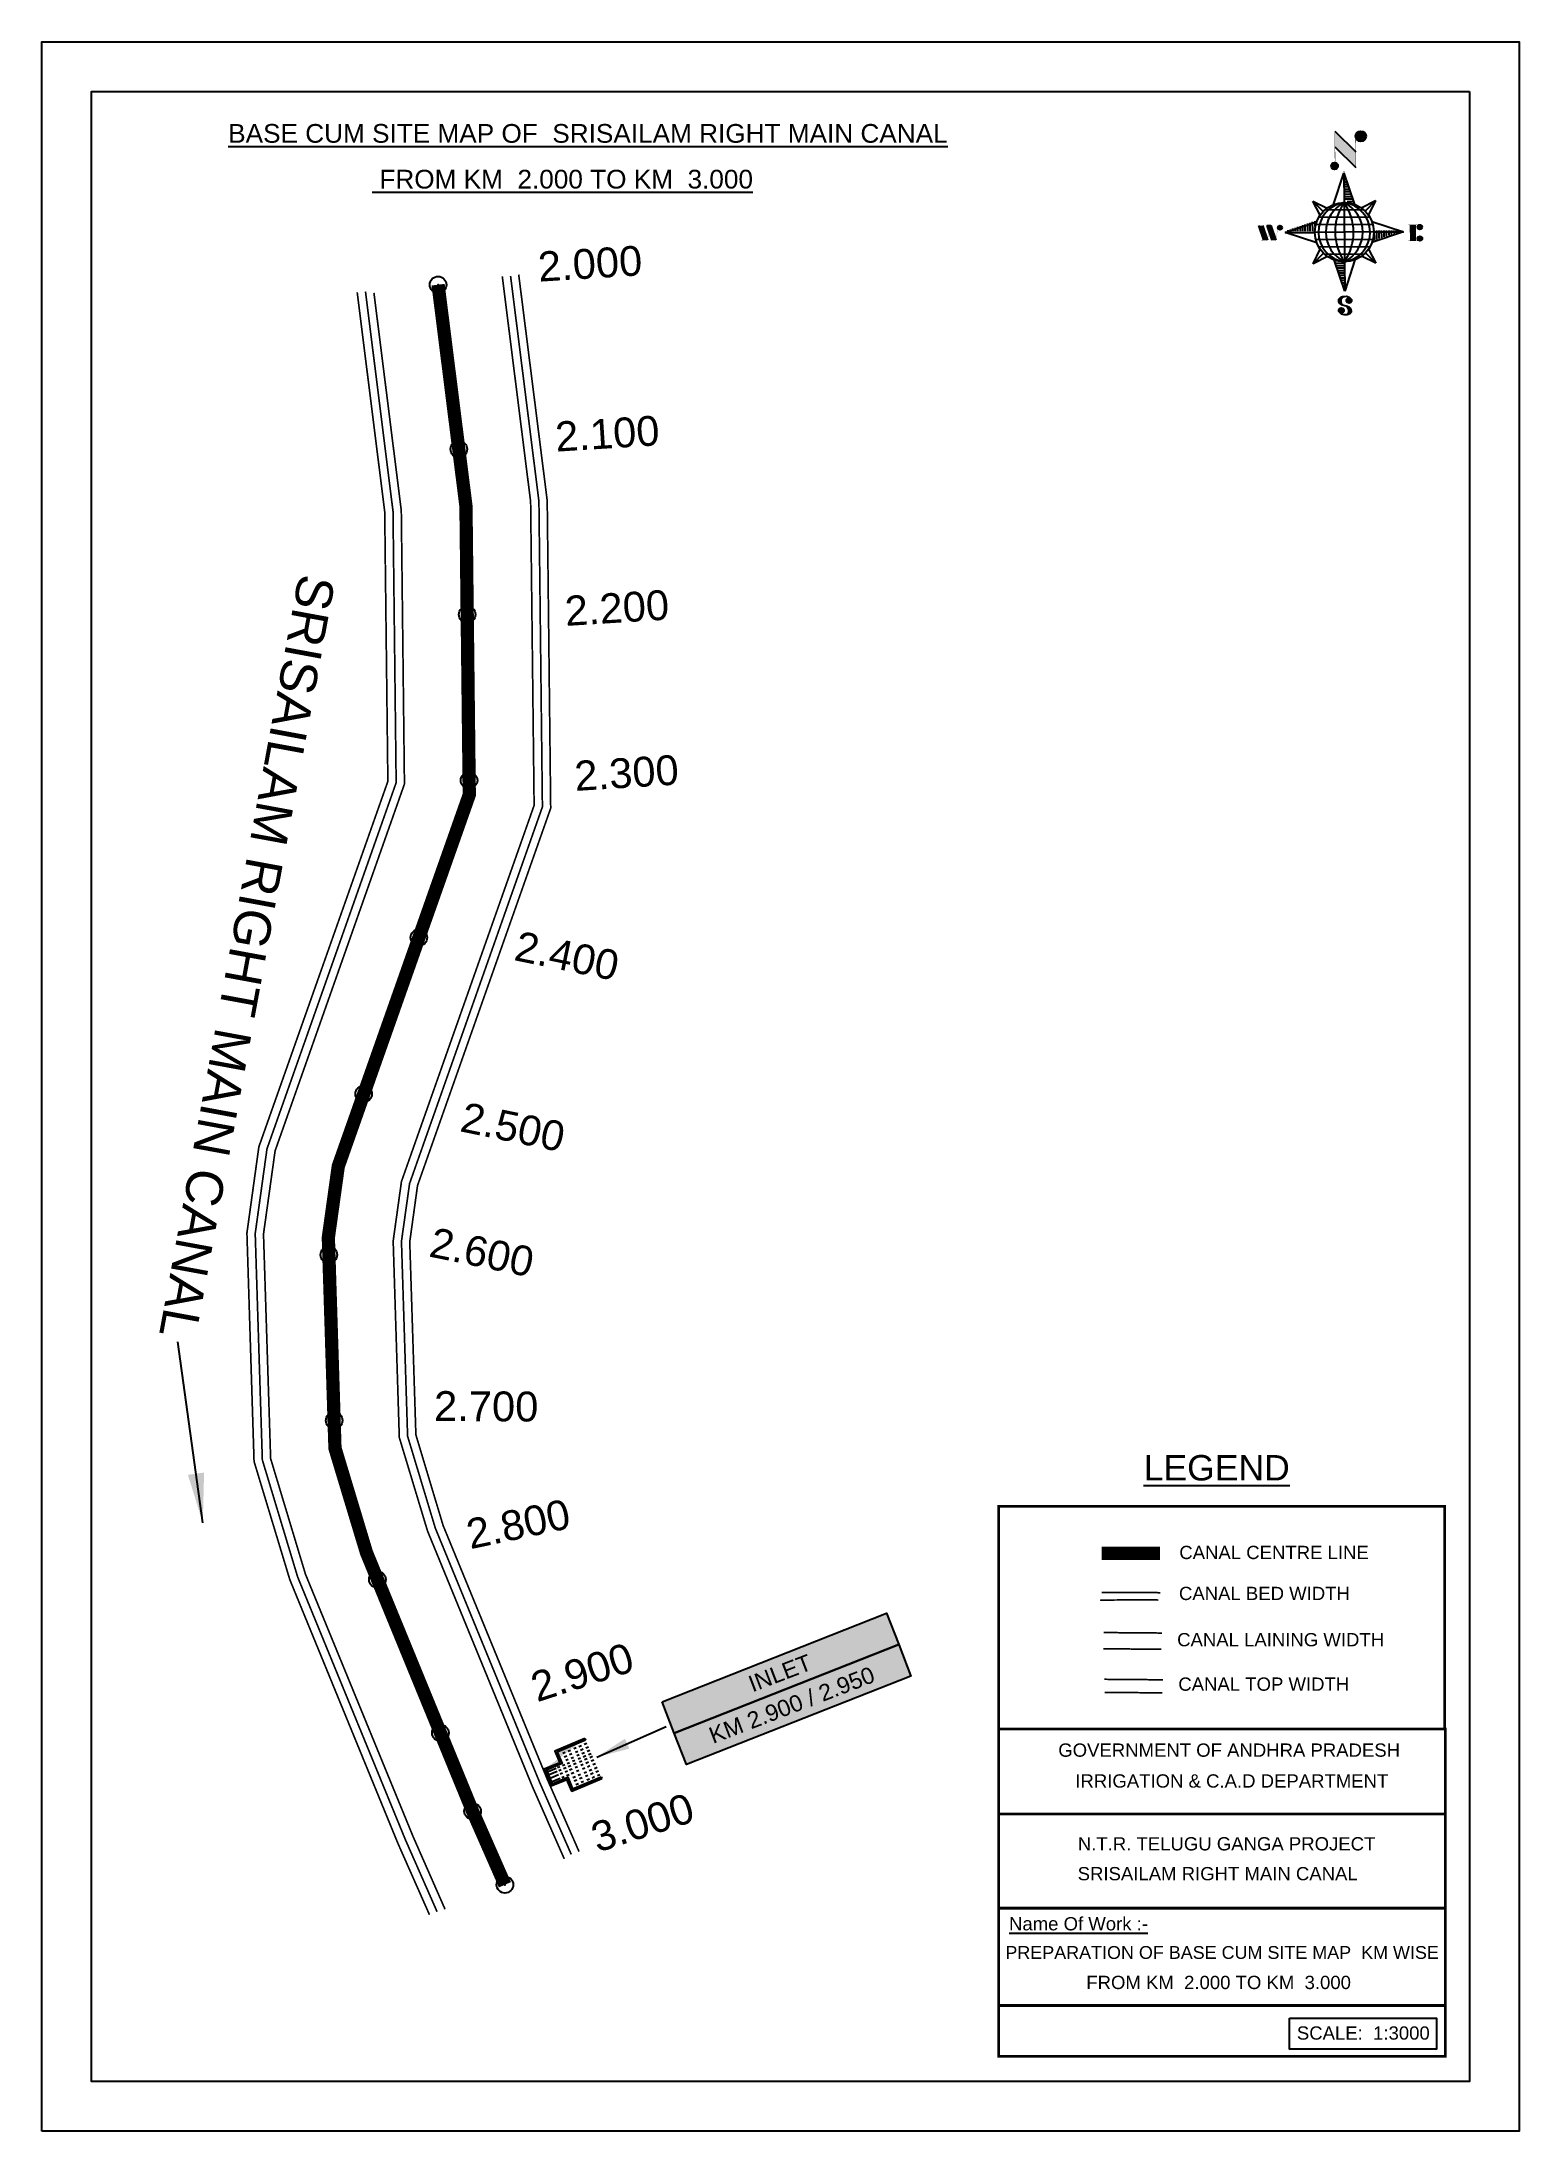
# Model space of a CAD drawing. Header units: inches. Extents: x 263980 to 264871, y 1757037 to 1758297.
import ezdxf

# ---------------------------------------------------------------- set-up
doc = ezdxf.new("R2010")
doc.units = ezdxf.units.IN
doc.header["$MEASUREMENT"] = 0
doc.header["$PDMODE"] = 32
doc.header["$PDSIZE"] = 10
for name, color, linetype in [('AQUADUCT', 1, 'Continuous'), ('bed with', 5, 'Continuous'), ('bord', 1, 'Continuous'), ('CHAINAGE', 7, 'Continuous'), ('FRAME 025', 7, 'Continuous'), ('lining', 4, 'Continuous'), ('Stu coo', 3, 'Continuous'), ('TEXT', 7, 'Continuous'), ('top of bund', 1, 'Continuous'), ('V', 6, 'Continuous'), ('ZSTU', 7, 'Continuous')]:
    doc.layers.add(name, color=color, linetype=linetype)
doc.styles.get("Standard").update_dxf_attribs({"font": 'arial.ttf'})
doc.dimstyles.get("Standard").update_dxf_attribs({"dimtxt": 0.18, "dimasz": 0.18, "dimexe": 0.18, "dimexo": 0.0625, "dimgap": 0.09, "dimtad": 0, "dimtih": 1, "dimtoh": 1, "dimdec": 4, "dimzin": 0, "dimdsep": 46, "dimtxsty": 'Standard', "dimcen": 0.09, "dimadec": 0, "dimazin": 0, "dimtfac": 1, "dimtdec": 4, "dimtofl": 0, "dimtmove": 0, "dimatfit": 3, "dimfxl": 0, "dimtolj": 1, "dimtzin": 0, "dimarcsym": 0})
pattern_1 = [(267.297113149, (-8720374.938, 50637915.138), (10.5367255337, -0.497431438), [])]
pattern_2 = [(357.297113149, (-8720374.938, 50637915.138), (0.497431438, 10.5367255337), [])]

# ---------------------------------------------------------------- blocks, each defined once
blk = doc.blocks.new('RGRGFG')
at = {"layer": 'V'}
h = blk.add_hatch(color=4, dxfattribs=at)
h.paths.add_polyline_path([(245045.3, 1724876.5), (245045.3, 1724857.9), (245052.9, 1724857.9), (245052.9, 1724847.7), (245061.8, 1724847.7), (245061.8, 1724857.9), (245069.4, 1724857.9), (245069.4, 1724876.5), (245070.4, 1724876.5), (245070.4, 1724856.9), (245062.8, 1724856.9), (245062.8, 1724846.7), (245051.9, 1724846.7), (245051.9, 1724856.9), (245044.3, 1724856.9), (245044.3, 1724876.5)])
h.paths.add_polyline_path([(245070.4, 1724876.5), (245070.4, 1724856.9)], flags=17)
h.paths.add_polyline_path([(245062.8, 1724856.9), (245062.8, 1724846.7)], flags=17)
h.paths.add_polyline_path([(245062.8, 1724856.9), (245070.4, 1724856.9)], flags=17)
edge = h.paths.add_edge_path(flags=17)
edge.add_line((245051.9, 1724846.7), (245062.8, 1724846.7))
edge.add_line((245051.9, 1724846.7), (245062.8, 1724846.7))
edge = h.paths.add_edge_path(flags=17)
edge.add_line((245044.3, 1724876.5), (245044.3, 1724856.9))
edge.add_line((245044.3, 1724856.9), (245051.9, 1724856.9))
edge.add_line((245051.9, 1724856.9), (245051.9, 1724846.7))
at = {"layer": 'V', "color": 4}
for points in [[(245044.3, 1724876.5), (245044.3, 1724856.9), (245051.9, 1724856.9), (245051.9, 1724846.7)], [(245044.3, 1724876.5), (245044.3, 1724856.9), (245051.9, 1724856.9), (245051.9, 1724846.7), (245062.8, 1724846.7), (245062.8, 1724856.9), (245070.4, 1724856.9), (245070.4, 1724876.5)], [(245044.3, 1724876.5), (245045.3, 1724876.5)], [(245045.3, 1724876.5), (245045.3, 1724857.9), (245052.9, 1724857.9), (245052.9, 1724847.7), (245061.8, 1724847.7), (245061.8, 1724857.9), (245069.4, 1724857.9), (245069.4, 1724876.5)], [(245047.3, 1724874.8), (245047.3, 1724876.5)], [(245047.3, 1724871.3), (245047.3, 1724873)], [(245047.3, 1724868), (245047.3, 1724869.6)], [(245047.3, 1724864.2), (245047.3, 1724865.8)], [(245049.6, 1724874.8), (245049.6, 1724876.5)], [(245049.6, 1724871.3), (245049.6, 1724873)], [(245049.6, 1724868), (245049.6, 1724869.6)], [(245049.6, 1724864.2), (245049.6, 1724865.8)], [(245051.9, 1724846.7), (245062.8, 1724846.7), (245062.8, 1724856.9), (245070.4, 1724856.9), (245070.4, 1724876.5)], [(245051.9, 1724874.8), (245051.9, 1724876.5)], [(245051.9, 1724871.3), (245051.9, 1724873)], [(245051.9, 1724868), (245051.9, 1724869.6)], [(245051.9, 1724864.2), (245051.9, 1724865.8)], [(245054, 1724874.8), (245054, 1724876.5)], [(245054, 1724871.3), (245054, 1724873)], [(245054, 1724868), (245054, 1724869.6)], [(245054, 1724864.2), (245054, 1724865.8)], [(245055.9, 1724874.8), (245055.9, 1724876.5)], [(245055.9, 1724871.3), (245055.9, 1724873)], [(245055.9, 1724868), (245055.9, 1724869.6)], [(245055.9, 1724864.2), (245055.9, 1724865.8)], [(245058.1, 1724874.8), (245058.1, 1724876.5)], [(245058.1, 1724871.3), (245058.1, 1724873)], [(245058.1, 1724868), (245058.1, 1724869.6)], [(245058.1, 1724864.2), (245058.1, 1724865.8)], [(245060.5, 1724874.8), (245060.5, 1724876.5)], [(245060.5, 1724871.3), (245060.5, 1724873)], [(245060.5, 1724868), (245060.5, 1724869.6)], [(245060.5, 1724864.2), (245060.5, 1724865.8)], [(245070.4, 1724876.5), (245070.4, 1724856.9), (245062.8, 1724856.9), (245062.8, 1724846.7)], [(245070.4, 1724876.5), (245070.4, 1724856.9), (245062.8, 1724856.9), (245062.8, 1724846.7)], [(245063.1, 1724874.8), (245063.1, 1724876.5)], [(245063.1, 1724871.3), (245063.1, 1724873)], [(245063.1, 1724868), (245063.1, 1724869.6)], [(245063.1, 1724864.2), (245063.1, 1724865.8)], [(245065.3, 1724874.8), (245065.3, 1724876.5)], [(245065.3, 1724871.3), (245065.3, 1724873)], [(245065.3, 1724868), (245065.3, 1724869.6)], [(245065.3, 1724864.2), (245065.3, 1724865.8)], [(245067.7, 1724874.8), (245067.7, 1724876.5)], [(245067.7, 1724871.3), (245067.7, 1724873)], [(245067.7, 1724868), (245067.7, 1724869.6)], [(245067.7, 1724864.2), (245067.7, 1724865.8)], [(245069.4, 1724876.5), (245070.4, 1724876.5)], [(245047.3, 1724860.7), (245047.3, 1724862.4)], [(245049.6, 1724860.7), (245049.6, 1724862.4)], [(245051.9, 1724860.7), (245051.9, 1724862.4)], [(245054, 1724860.7), (245054, 1724862.4)], [(245054, 1724857.7), (245054, 1724859.3)], [(245054, 1724854.5), (245054, 1724856.1)], [(245054, 1724848.3), (245054, 1724853.5)], [(245055.9, 1724860.7), (245055.9, 1724862.4)], [(245055.9, 1724857.7), (245055.9, 1724859.3)], [(245055.9, 1724854.5), (245055.9, 1724856.1)], [(245055.9, 1724848.3), (245055.9, 1724853.5)], [(245058.1, 1724860.7), (245058.1, 1724862.4)], [(245058.1, 1724857.7), (245058.1, 1724859.3)], [(245058.1, 1724854.5), (245058.1, 1724856.1)], [(245058.1, 1724848.3), (245058.1, 1724853.5)], [(245060.5, 1724860.7), (245060.5, 1724862.4)], [(245060.5, 1724857.7), (245060.5, 1724859.3)], [(245060.5, 1724854.5), (245060.5, 1724856.1)], [(245060.5, 1724848.3), (245060.5, 1724853.5)], [(245063.1, 1724860.7), (245063.1, 1724862.4)], [(245065.3, 1724860.7), (245065.3, 1724862.4)], [(245067.7, 1724860.7), (245067.7, 1724862.4)]]:
    blk.add_lwpolyline(points, dxfattribs=at)
blk = doc.blocks.new('*X5')
at = {"color": 0, "linetype": 'Continuous'}
for p, q in [((6321.6, 240.5), (6322.3, 241.2)), ((6321.6, 240.3), (6322.3, 241)), ((6321.6, 240.1), (6322.3, 240.8)), ((6321.6, 239.9), (6322.4, 240.7)), ((6321.6, 239.8), (6322.4, 240.6)), ((6321.6, 239.6), (6322.5, 240.5)), ((6321.6, 239.4), (6322.5, 240.3)), ((6321.6, 239.2), (6322.6, 240.2)), ((6321.7, 239.1), (6322.6, 240.1)), ((6321.8, 240.8), (6322.4, 241.4)), ((6321.8, 239), (6322.7, 240)), ((6321.8, 239), (6322.8, 239.9)), ((6321.9, 238.9), (6322.9, 239.8)), ((6322, 238.8), (6323, 239.7)), ((6322.1, 241.3), (6322.4, 241.6)), ((6322.1, 238.7), (6323.1, 239.6)), ((6322.2, 238.6), (6323.1, 239.6)), ((6322.3, 238.5), (6323.2, 239.5)), ((6322.4, 238.5), (6323.3, 239.4)), ((6322.5, 238.4), (6323.4, 239.3)), ((6322.7, 238.4), (6323.6, 239.3)), ((6322.8, 238.3), (6323.7, 239.2)), ((6322.9, 238.3), (6323.8, 239.1)), ((6323.1, 238.2), (6323.9, 239.1)), ((6323.2, 238.2), (6324, 239)), ((6323.3, 238.2), (6324.2, 239)), ((6323.5, 238.1), (6324.3, 238.9)), ((6323.7, 238.1), (6324.4, 238.9)), ((6323.8, 238.1), (6324.6, 238.8)), ((6324.1, 238.2), (6324.7, 238.8)), ((6324.3, 238.3), (6324.9, 238.8)), ((6324.6, 238.3), (6325.1, 238.8)), ((6324.8, 238.4), (6325.2, 238.8)), ((6325.1, 238.5), (6325.4, 238.8)), ((6325.4, 238.6), (6325.6, 238.8))]:
    blk.add_line(p, q, dxfattribs=at)
blk = doc.blocks.new('*X4')
at = {"color": 0, "linetype": 'Continuous'}
for p, q in [((6324.4, 240.3), (6324.5, 240.4)), ((6324.6, 240.3), (6324.8, 240.5)), ((6324.7, 240.2), (6325, 240.5)), ((6324.8, 240.2), (6325.2, 240.6)), ((6325, 240.1), (6325.5, 240.6)), ((6325.1, 240.1), (6325.6, 240.6)), ((6325.2, 240), (6325.8, 240.6)), ((6325.3, 240), (6326, 240.6)), ((6325.4, 239.9), (6326.1, 240.6)), ((6325.5, 239.8), (6326.2, 240.5)), ((6325.6, 239.8), (6326.3, 240.5)), ((6325.7, 239.7), (6326.5, 240.4)), ((6325.9, 239.6), (6326.6, 240.3)), ((6326, 239.5), (6326.7, 240.3)), ((6326, 239.4), (6326.8, 240.2)), ((6326.1, 239.3), (6327, 240.2)), ((6326.2, 239.3), (6327.1, 240.1)), ((6326.3, 239.2), (6327.1, 240)), ((6326.4, 239.1), (6327.2, 239.9)), ((6326.5, 239), (6327.3, 239.8)), ((6326.5, 238.9), (6327.4, 239.7)), ((6326.6, 238.8), (6327.5, 239.6)), ((6326.7, 238.7), (6327.5, 239.5)), ((6326.8, 238.6), (6327.6, 239.4)), ((6326.8, 238.5), (6327.7, 239.3)), ((6326.8, 236.5), (6327.4, 237)), ((6326.9, 238.3), (6327.8, 239.2)), ((6326.9, 238.2), (6327.9, 239.1)), ((6326.9, 236.8), (6327.6, 237.4)), ((6327, 238.1), (6327.8, 239)), ((6327, 237.9), (6327.8, 238.8)), ((6327, 237.8), (6327.8, 238.6)), ((6327, 237.6), (6327.8, 238.4)), ((6327, 237.4), (6327.8, 238.2)), ((6327, 237.3), (6327.8, 238)), ((6327, 237.1), (6327.8, 237.9))]:
    blk.add_line(p, q, dxfattribs=at)
blk = doc.blocks.new('H')
at = {"layer": 'bord', "extrusion": (0.000427885, 0.004792, 0.999988)}
h = blk.add_hatch(dxfattribs=at)
h.set_pattern_fill('LINE', color=8, scale=84.387686, angle=-2.70289, style=0)
h.set_pattern_definition(pattern_2)
h.paths.add_polyline_path([(-492.5, 785.6, -0.090992), (-448, 775.2), (-486.5, 912)])
h = blk.add_hatch(dxfattribs=at)
h.set_pattern_fill('LINE', color=8, scale=84.387686, angle=-92.70289, style=0)
h.set_pattern_definition(pattern_1)
h.paths.add_polyline_path([(-624.9, 665.1, -0.090992), (-614.5, 709.6), (-751.3, 671.1)])
h = blk.add_hatch(dxfattribs=at)
h.set_pattern_fill('LINE', color=8, scale=84.387686, angle=-92.70289, style=0)
h.set_pattern_definition(pattern_1)
h.paths.add_polyline_path([(-245.6, 647.2), (-372, 653.2, -0.090992), (-382.4, 608.7)])
h = blk.add_hatch(dxfattribs=at)
h.set_pattern_fill('LINE', color=8, scale=84.387686, angle=-2.70289, style=0)
h.set_pattern_definition(pattern_2)
h.paths.add_polyline_path([(-504.4, 532.7, -0.090992), (-548.9, 543.1), (-510.4, 406.3)])
for p, q in [((-516.2, 1087.1, -1217.1), (-431.5, 994, -1216.7)), ((-519.4, 1020.4, -1216.8), (-434.7, 927.3, -1216.4)), ((-538.3, 773.7, -1215.6), (-487, 906.2, -1216.3)), ((-487, 906.2, -1216.3), (-493, 779.8, -1215.7)), ((-487, 906.2, -1216.3), (-448.5, 769.4, -1215.7)), ((-626.7, 793.8, -1215.7), (-566.8, 760.2, -1215.6)), ((-626.7, 793.8, -1215.7), (-584.1, 747, -1215.5)), ((-598.9, 731, -1215.4), (-626.7, 793.8, -1215.7)), ((-421.3, 753.3, -1215.6), (-358.5, 781.1, -1215.7)), ((-358.5, 781.1, -1215.7), (-405.3, 738.5, -1215.5)), ((-358.5, 781.1, -1215.7), (-392.1, 721.2, -1215.4)), ((-864.7, 700.9, -1215.1), (-846.9, 637.7, -1214.9)), ((-846.9, 700.1, -1215.1), (-829.1, 636.9, -1214.9)), ((-829.1, 699.2, -1215.2), (-811.3, 636, -1214.9)), ((-829.1, 699.2, -1215.2), (-811.3, 698.4, -1215.2)), ((-811.3, 698.4, -1215.2), (-793.5, 635.2, -1214.9)), ((-751.8, 665.3, -1215), (-615, 703.8, -1215.3)), ((-751.8, 665.3, -1215), (-625.4, 659.3, -1215)), ((-619.3, 614, -1214.8), (-751.8, 665.3, -1215)), ((-246.1, 641.4, -1215.1), (-382.9, 602.9, -1214.9)), ((-378.6, 692.6, -1215.3), (-246.1, 641.4, -1215.1)), ((-372.5, 647.4, -1215.1), (-246.1, 641.4, -1215.1)), ((-213.5, 669.3, -1215.3), (-216.7, 600.8, -1214.9)), ((-197.2, 599.9, -1214.9), (-193.9, 668.4, -1215.3)), ((-639.4, 525.6, -1214.4), (-605.8, 585.5, -1214.7)), ((-639.4, 525.6, -1214.4), (-592.6, 568.1, -1214.6)), ((-576.6, 553.3, -1214.6), (-639.4, 525.6, -1214.4)), ((-510.9, 400.5, -1213.9), (-549.4, 537.2, -1214.5)), ((-371.2, 512.9, -1214.5), (-431.1, 546.5, -1214.6)), ((-371.2, 512.9, -1214.5), (-413.8, 559.7, -1214.7)), ((-399, 575.7, -1214.7), (-371.2, 512.9, -1214.5)), ((-459.6, 533, -1214.5), (-510.9, 400.5, -1213.9)), ((-504.9, 526.9, -1214.5), (-510.9, 400.5, -1213.9))]:
    blk.add_line(p, q, dxfattribs=at)
at = {"layer": 'bord', "color": 8, "linetype": 'ByBlock', "extrusion": (0.000427885, 0.004792, 0.999988)}
for p, q in [((-386.5, 711.4, -1215.4), (-605.5, 721.7, -1215.4)), ((-410.8, 744.2, -1215.5), (-578.1, 752.1, -1215.5)), ((-493, 779.8, -1215.7), (-504.9, 526.9, -1214.5)), ((-372.5, 647.4, -1215.1), (-625.4, 659.3, -1215)), ((-378, 615.9, -1214.9), (-622.9, 627.5, -1214.9)), ((-375, 679.2, -1215.3), (-619.9, 690.7, -1215.2)), ((-392.4, 584.9, -1214.8), (-611.4, 595.3, -1214.7)), ((-419.8, 554.6, -1214.6), (-587.1, 562.5, -1214.6))]:
    blk.add_line(p, q, dxfattribs=at)
at = {"layer": 'bord', "extrusion": (0.000427885, 0.004792, 0.999988), "elevation": -1212.1}
for points in [[(-522, 959.6, 1.61, 1.61, 0), (-515.7, 1092.9, 1.61, 1.61, 0)], [(-434.2, 933.1, 1.61, 1.61, 0), (-427.9, 1066.5, 1.61, 1.61, 0)], [(-870.1, 707, 0.642, 0.642, 0), (-846.4, 705.9, 0.642, 0.642, 0)], [(-828.6, 642.7, 0.642, 0.642, 0), (-855.2, 643.9, 0.642, 0.642, 0)], [(-828.6, 642.7, 0.642, 0.642, 0), (-821, 678, 0.642, 0.642, 0)], [(-810.8, 641.8, 0.642, 0.642, 0), (-784.1, 640.6, 0.642, 0.642, 0)], [(-793, 641, 0.642, 0.642, 0), (-781.6, 693.9, 0.642, 0.642, 0)], [(-222.7, 675.6, 0.706, 0.706, 0), (-173.8, 673.3, 0.706, 0.706, 0)], [(-177.1, 604.8, 0.706, 0.706, 0), (-226, 607.1, 0.706, 0.706, 0)]]:
    blk.add_lwpolyline(points, format="xyseb", dxfattribs=at)
for points in [[(-413.7, 1073.1, 22.3, 22.3, 1), (-397.6, 1057.7, 22.3, 22.3, 1)], [(-530.3, 949.5, 14.8, 14.8, 1), (-519.6, 939.3, 14.8, 14.8, 1)], [(-775.9, 696.6, 8.9, 8.9, 1), (-769.5, 690.4, 8.9, 8.9, 1)], [(-177.8, 666.9, 9.79, 9.79, 1), (-170.8, 660.1, 9.79, 9.79, 1)], [(-180.1, 618, 9.79, 9.79, 1), (-173.1, 611.2, 9.79, 9.79, 1)], [(-489.8, 361.7, 11.1, 11.1, 1), (-498.1, 369.1, 11.1, 11.1, 1)], [(-525.2, 321.6, 11.1, 11.1, 1), (-533.4, 328.9, 11.1, 11.1, 1)]]:
    blk.add_lwpolyline(points, format="xyseb", close=True, dxfattribs=at)
at = {"layer": 'bord', "extrusion": (0.000427885, 0.004792, 0.999988), "const_width": 0.706, "elevation": -1212.1}
blk.add_lwpolyline([(-194.8, 644.8), (-185, 644.4)], dxfattribs=at)
at = {"layer": 'bord', "extrusion": (0.000427885, 0.004792, 0.999988), "elevation": -1212.1}
for points in [[(-537, 317.4), (-530.7, 310.5), (-519.8, 306.8), (-504.9, 306.9), (-493.9, 310), (-486.3, 317.7), (-486.5, 325.8), (-490.6, 333.3), (-493.5, 336.2), (-502.8, 340.9), (-522.5, 347.3), (-530.4, 351.6), (-533.7, 354.6), (-537.4, 362.6), (-537, 373.4), (-530, 380.7), (-520, 384.1), (-503.5, 384.2), (-492.5, 379.9), (-487.1, 373.3)], [(-522.5, 347.6), (-526.2, 353.8), (-527.8, 360.6), (-527.9, 370.6), (-525.9, 375.5), (-521.3, 381.2), (-514.5, 384.4)], [(-504.9, 306.9), (-499, 312.4), (-497, 319.4), (-497.5, 326.5), (-501.2, 335.4), (-509.2, 343.2)]]:
    blk.add_lwpolyline(points, dxfattribs=at)
at = {"layer": 'bord', "extrusion": (0.000427885, 0.004792, 0.999988)}
for centre, radius in [((-405.6, 1065.4, -1212.1), 22.3), ((-525, 944.4, -1212.1), 14.8), ((-498.4, 659.1, -1212.1), 126.6), ((-772.7, 693.5, -1212.1), 8.9), ((-174.3, 663.5, -1212.1), 9.79), ((-176.6, 614.6, -1212.1), 9.79), ((-494, 365.4, -1212.1), 11.1), ((-529.3, 325.2, -1212.1), 11.1)]:
    blk.add_circle(centre, radius, dxfattribs=at)
at = {"layer": 'bord', "color": 8, "linetype": 'ByBlock', "extrusion": (0.000427885, 0.004792, 0.999988)}
for centre, radius, start, end in [((-481.5, 658.3, -1212.1), 127.7, 94.92536, 259.66906), ((-436.8, 656.2, -1212.1), 140.8, 113.28644, 241.30798), ((-315.9, 650.5, -1212.1), 222.3, 142.58916, 212.00526), ((-560.1, 662.1, -1212.1), 140.8, 293.28644, 61.30798), ((-681, 667.8, -1212.1), 222.3, 322.58916, 32.00526), ((-515.4, 659.9, -1212.1), 127.7, 274.92536, 79.66906)]:
    blk.add_arc(centre, radius, start, end, dxfattribs=at)
at = {"layer": 'bord', "extrusion": (0.000427885, 0.004792, 0.999988)}
for points in [[(-515.7, 1092.9, -1212.1), (-431, 999.8, -1212.1), (-518.9, 1026.2, -1212.1), (-434.2, 933.1, -1212.1)], [(-864.1, 706.7, -1212.1), (-846.4, 705.9, -1212.1), (-846.3, 643.5, -1212.1), (-828.6, 642.7, -1212.1)], [(-828.6, 705, -1212.1), (-810.8, 704.2, -1212.1), (-810.8, 641.8, -1212.1), (-793, 641, -1212.1)], [(-193.4, 674.2, -1212.1), (-196.6, 605.7, -1212.1), (-213, 675.1, -1212.1), (-216.2, 606.7, -1212.1)]]:
    blk.add_solid(points, dxfattribs=at)
at = {"layer": 'bord', "extrusion": (0.000427885, 0.004792, 0.999988), "xscale": 7.977342409717546, "yscale": 7.977342408231451, "zscale": 7.977342408476333, "rotation": 138.0840426661453}
for name, p in [('*X4', (38300.5, -31929.4, -1212.1)), ('*X5', (38314.4, -31950.9, -1212.1))]:
    blk.add_blockref(name, p, dxfattribs=at)

msp = doc.modelspace()

# ---------------------------------------------------------------- hatches: boundary and pattern name
at = {"layer": 'ZSTU'}
h = msp.add_hatch(color=135, dxfattribs=at)
h.set_gradient(color1=(141, 177, 78), color2=(107, 135, 59), one_color=1, tint=0.38, name='CYLINDER')
h.paths.add_polyline_path([(264353.8, 1757296.4), (264361.1, 1757277.4), (264496.5, 1757330.8), (264489.2, 1757349.7)])
h.paths.add_polyline_path([(264406.9, 1757298.8), (264448.2, 1757314.6), (264442.9, 1757328.5), (264401.6, 1757312.7)], flags=24)
h = msp.add_hatch(color=252, dxfattribs=at)
h.set_gradient(color1=(167, 88, 159), color2=(127, 67, 121), one_color=1, tint=0.38, name='CYLINDER')
h.paths.add_polyline_path([(264361.1, 1757277.4), (264368.4, 1757258.5), (264503.7, 1757311.8), (264496.5, 1757330.8)])
h.paths.add_polyline_path([(264383, 1757267.4), (264486.4, 1757307.1), (264480.8, 1757321.5), (264377.5, 1757281.8)], flags=24)

# ---------------------------------------------------------------- linework, layer by layer
at = {"linetype": 'ByBlock'}
for points in [[(263979.7, 1757037.4), (263979.7, 1758297.4), (264870.7, 1758297.4), (264870.7, 1757037.4)], [(264840.7, 1758267.4), (264840.7, 1757067.4), (264009.7, 1757067.4), (264009.7, 1758267.4)]]:
    msp.add_lwpolyline(points, close=True, dxfattribs=at)
at = {"color": 3}
for p in [(264218.7, 1758150.9), (264231.2, 1758051.7), (264236.2, 1757952), (264237.4, 1757852), (264207.1, 1757757.2), (264173.8, 1757662.9), (264152.8, 1757565.9), (264156, 1757466), (264182.1, 1757370.1), (264220.1, 1757277.6), (264259, 1757186)]:
    msp.add_point(p, dxfattribs=at)
at = {"color": 2}
msp.add_point((264239.5, 1757230.3), dxfattribs=at)
at = {"layer": 'bed with', "const_width": 1}
for points in [[(264257.4, 1758155.9), (264274.5, 1758020), (264276.6, 1757836.9), (264196.6, 1757610.1), (264191.6, 1757574.2), (264195.3, 1757455.7), (264212.3, 1757399.4), (264275.4, 1757245.6), (264294.8, 1757201.6)], [(264180, 1758146), (264196.5, 1758014.7), (264198.4, 1757849.8), (264120.4, 1757628.6), (264113.4, 1757578.4), (264117.7, 1757443), (264138.7, 1757373.3), (264203.6, 1757215.1), (264222.9, 1757171.2)], [(264654.2, 1757362.1), (264651.1, 1757362.2), (264618.9, 1757362.2)], [(264653.1, 1757357.7), (264651.1, 1757357.8), (264618.3, 1757357.7), (264618, 1757357.8)]]:
    msp.add_lwpolyline(points, dxfattribs=at)
at = {"layer": 'FRAME 025', "lineweight": -3, "const_width": 1.64}
for points in [[(264556.7, 1757414.2), (264825.8, 1757414.2), (264825.8, 1757280), (264556.7, 1757280)], [(264556.7, 1757280), (264826.2, 1757280), (264826.2, 1757082.5), (264556.7, 1757082.5)]]:
    msp.add_lwpolyline(points, close=True, dxfattribs=at)
for points in [[(264556.7, 1757228.7), (264826.2, 1757228.7)], [(264556.7, 1757171.9), (264826.2, 1757171.9)], [(264556.7, 1757113.2), (264826.2, 1757113.2)]]:
    msp.add_lwpolyline(points, dxfattribs=at)
at = {"layer": 'lining', "const_width": 1}
for points in [[(264262.4, 1758156.1), (264279.5, 1758020.3), (264281.6, 1757836), (264201.5, 1757608.9), (264196.6, 1757574), (264200.3, 1757456.5), (264217, 1757401.1), (264280, 1757247.6), (264299, 1757204.3)], [(264174.9, 1758146.8), (264191.5, 1758014.3), (264193.4, 1757850.6), (264115.5, 1757629.8), (264108.4, 1757578.7), (264112.7, 1757442.2), (264134, 1757371.6), (264199, 1757213.1), (264218.1, 1757169.7)], [(264620, 1757338.1), (264644.7, 1757337.9), (264655.3, 1757337.8)], [(264619.9, 1757328.3), (264646.8, 1757328.1), (264654.8, 1757328.1)]]:
    msp.add_lwpolyline(points, dxfattribs=at)
at = {"layer": 'top of bund', "const_width": 1}
for points in [[(264267.3, 1758157), (264284.5, 1758020.7), (264286.6, 1757835.2), (264206.3, 1757607.7), (264201.6, 1757573.7), (264205.3, 1757457.3), (264221.7, 1757402.7), (264284.6, 1757249.5), (264303.7, 1757206)], [(264169.9, 1758146.3), (264186.5, 1758014), (264188.4, 1757851.4), (264110.6, 1757631), (264103.4, 1757579), (264107.7, 1757441.3), (264129.3, 1757369.9), (264194.4, 1757211.1), (264213.5, 1757167.9)], [(264620.5, 1757309.9), (264645.1, 1757309.7), (264655.9, 1757309.6)], [(264655.5, 1757301.7), (264647.6, 1757301.8), (264620.6, 1757302)]]:
    msp.add_lwpolyline(points, dxfattribs=at)
at = {"layer": 'V', "color": 6, "const_width": 8}
for points in [[(264218.7, 1758150.9), (264235.5, 1758017.3), (264237.5, 1757843.3), (264158.5, 1757619.3), (264152.5, 1757576.3), (264156.5, 1757449.3), (264175.5, 1757386.3), (264239.5, 1757230.3), (264259, 1757186)], [(264654.1, 1757385.8), (264651.5, 1757385.8), (264618.9, 1757385.8)], [(264618.9, 1757385.8), (264654.1, 1757385.8)]]:
    msp.add_lwpolyline(points, dxfattribs=at)
at = {"layer": 'V', "color": 0}
msp.add_lwpolyline([(264732.2, 1757105.6), (264820.9, 1757105.6), (264820.9, 1757086.9), (264732.2, 1757086.9)], close=True, dxfattribs=at)
at = {"layer": 'ZSTU', "color": 135}
msp.add_lwpolyline([(264353.8, 1757296.4), (264489.2, 1757349.7), (264496.5, 1757330.8), (264361.1, 1757277.4)], close=True, dxfattribs=at)
at = {"layer": 'ZSTU', "color": 214}
msp.add_lwpolyline([(264361.1, 1757277.4), (264496.5, 1757330.8), (264503.7, 1757311.8), (264368.4, 1757258.5)], close=True, dxfattribs=at)

# ---------------------------------------------------------------- block references
at = {"layer": 'AQUADUCT', "color": 1, "xscale": 0.1408039184319789, "yscale": 0.1408039184752852, "zscale": 0.1408039184379445, "rotation": 3.078330572322649}
msp.add_blockref('H', (264840.3, 1758094.5, 170.9), dxfattribs=at)
at = {"layer": 'V', "color": 4, "rotation": 292.7789994599124}
msp.add_blockref('RGRGFG', (-1420913.4, 1315372.6), dxfattribs=at)

# ---------------------------------------------------------------- texts
at = {"layer": 'CHAINAGE'}
for s, rotation, p in [('2.000', 3.6043, (264279.5, 1758152.7)), ('2.100', 3.6043, (264289.9, 1758050.2)), ('2.200', 3.6043, (264295.7, 1757945.1)), ('2.300', 3.6043, (264301.5, 1757845.6)), ('2.400', 348.3778, (264263.8, 1757743.7)), ('2.500', 348.3778, (264231.2, 1757640.5)), ('2.600', 348.3778, (264212.5, 1757565)), ('2.700', 359.6878, (264216.2, 1757465.7)), ('2.800', 11.9526, (264238.1, 1757388.3)), ('2.900', 17.9382, (264278.4, 1757296)), ('3.000', 17.9382, (264314.8, 1757205.3))]:
    msp.add_text(s, height=18, rotation=rotation, dxfattribs=at).set_placement(p)
at = {"layer": 'CHAINAGE', "color": 1}
msp.add_text('SRISAILAM RIGHT MAIN CANAL', height=22.124, rotation=259.5648, dxfattribs=at).set_placement((264135, 1757977.3))
at = {"layer": 'CHAINAGE', "color": 0}
for s, height, p in [('%%ULEGEND', 15.34, (264644.2, 1757429.8)), ('CANAL CENTRE LINE', 8, (264665.7, 1757382.4)), ('CANAL BED WIDTH', 8, (264665.5, 1757357.7)), ('CANAL LAINING WIDTH', 8, (264664.4, 1757329.8)), ('CANAL TOP WIDTH', 8, (264665.1, 1757303)), ('GOVERNMENT OF ANDHRA PRADESH ', 8, (264592.7, 1757263.2)), ('IRRIGATION & C.A.D DEPARTMENT', 8, (264603, 1757244.6)), ('N.T.R. TELUGU GANGA PROJECT', 8, (264604.5, 1757206.7)), ('SRISAILAM RIGHT MAIN CANAL', 8, (264604.4, 1757188.7)), ('%%UName Of Work :-', 8, (264563, 1757158.5)), ('PREPARATION OF BASE CUM SITE MAP  KM WISE', 7.743, (264560.8, 1757141.3)), (' FROM KM  2.000 TO KM  3.000', 8, (264606.5, 1757123.1)), ('SCALE:  1:3000', 8, (264736.6, 1757092.6))]:
    msp.add_text(s, height=height, dxfattribs=at).set_placement(p)
at = {"layer": 'Stu coo', "color": 0}
for s, height, p in [('INLET', 9.92, (264408.3, 1757302)), ('KM 2.900 / 2.950', 9.919, (264384.5, 1757270.9))]:
    msp.add_text(s, height=height, rotation=20.992, dxfattribs=at).set_placement(p)
at = {"layer": 'TEXT', "color": 0}
for s, p in [('%%UBASE CUM SITE MAP OF  SRISAILAM RIGHT MAIN CANAL', (264092.1, 1758236.5)), ('%%U FROM KM  2.000 TO KM  3.000', (264178.9, 1758208.9))]:
    msp.add_text(s, height=11.294, dxfattribs=at).set_placement(p)

# ---------------------------------------------------------------- leaders
at = {"layer": 'CHAINAGE', "color": 1}
msp.add_leader([(264076.8, 1757404.2), (264061.7, 1757513.5)], dimstyle='Standard', override={"dimasz": 30, "dimgap": 0.09, "dimtad": 0}, dxfattribs=at)
at = {"layer": 'V', "color": 4}
msp.add_leader([(264314.4, 1757263), (264356.3, 1757281.5)], dimstyle='Standard', override={"dimasz": 20, "dimgap": 0.09, "dimtad": 0}, dxfattribs=at)

doc.saveas('drawing.dxf')
